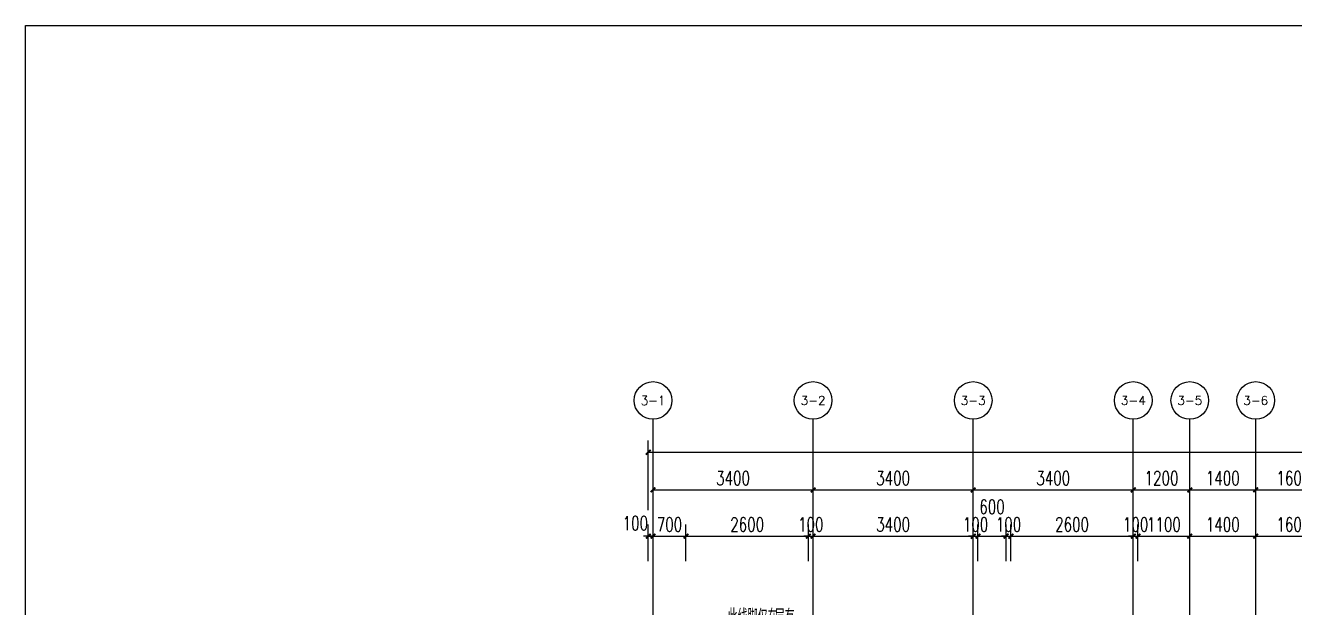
# Model space of a CAD drawing. Extents: x -129588 to 17450, y 1144 to 109436.
# Drawn here: x -57443 to -30488, y 97069 to 109436 of the extents above; entities that cross this region are included whole.
import ezdxf
from ezdxf.enums import TextEntityAlignment as Align

# ---------------------------------------------------------------- set-up
doc = ezdxf.new("R2010")
doc.units = 0
doc.header["$LTSCALE"] = 1000
doc.header["$MEASUREMENT"] = 0
for name, color, linetype in [('A-第三道尺寸线', 105, 'Continuous'), ('AXIS', 3, 'Continuous'), ('AXIS_TEXT', 7, 'Continuous'), ('DOTE', 16, 'Continuous'), ('PUB_TEXT', 7, 'Continuous')]:
    doc.layers.add(name, color=color, linetype=linetype)
doc.styles.add('_TCH_AXIS', font='COMPLEX', dxfattribs={"bigfont": 'GBCBIG'})
doc.styles.add('_TCH_DIM', font='SIMPLEX.shx', dxfattribs={"width": 0.7, "bigfont": 'GBCBIG.shx'})
doc.styles.add('_TCH_DIM_T3', font='SIMPLEX.shx', dxfattribs={"width": 0.705882, "bigfont": 'GBCBIG.shx'})
doc.styles.add('COMPLEX', font='COMPLEX')
doc.dimstyles.new('_TCH_ARCH&&100', dxfattribs={"dimtxt": 297.5, "dimasz": 100, "dimexe": 250, "dimexo": 300, "dimgap": 100, "dimtad": 1, "dimdec": 0, "dimzin": 0, "dimdsep": 46, "dimtxsty": '_TCH_DIM_T3', "dimblk": 'ARCHTICK', "dimcen": 0.09, "dimclrt": 7, "dimazin": 2, "dimtfac": 1, "dimtdec": 0, "dimtix": 1, "dimtmove": 2, "dimatfit": 3, "dimfxl": 0, "dimtolj": 1, "dimtzin": 0, "dimarcsym": 0})

# ---------------------------------------------------------------- blocks, each defined once
blk = doc.blocks.new('zhouxianssceng0329')
at = {"layer": 'DOTE'}
for p, q in [((-44114, 132090), (-44114, 156469)), ((-40714, 132090), (-40714, 156469)), ((-37314, 132090), (-37314, 156469)), ((-33914, 132090), (-33914, 156469)), ((-32714, 146898), (-32714, 156469)), ((-31314, 140298), (-31314, 156469))]:
    blk.add_line(p, q, dxfattribs=at)
blk = doc.blocks.new('_ArchTick')
at = {"color": 0, "linetype": 'ByBlock', "const_width": 0.4}
blk.add_lwpolyline([(-0.5, -0.5), (0.5, 0.5)], dxfattribs=at)
blk = doc.blocks.new('*D797')
at = {"layer": 'A-第三道尺寸线', "color": 0, "lineweight": -2, "transparency": 16777216}
for p, q in [((-44214, 98059), (-44214, 98837)), ((-44114, 98059), (-44114, 98837)), ((-44214, 98587), (-44314, 98587)), ((-44214, 98587), (-44114, 98587)), ((-44114, 98587), (-44014, 98587))]:
    blk.add_line(p, q, dxfattribs=at)
at = {"layer": 'Defpoints', "color": 0, "transparency": 16777216}
for p in [(-44114, 98587), (-44214, 97759), (-44114, 97759)]:
    blk.add_point(p, dxfattribs=at)
at = {"layer": 'A-第三道尺寸线', "color": 0, "lineweight": -2, "transparency": 16777216, "xscale": 100, "yscale": 100, "zscale": 100}
blk.add_blockref('_ArchTick', (-44214, 98587), dxfattribs=at)
at = {"layer": 'A-第三道尺寸线', "color": 0, "lineweight": -2, "transparency": 16777216, "xscale": 100, "yscale": 100, "zscale": 100, "rotation": 180}
blk.add_blockref('_ArchTick', (-44114, 98587), dxfattribs=at)
at = {"layer": 'A-第三道尺寸线', "color": 7, "transparency": 16777216, "insert": (-44489, 98862), "char_height": 297.5, "attachment_point": 5, "style": '_TCH_DIM_T3'}
blk.add_mtext('\\A1;100', dxfattribs=at)
blk = doc.blocks.new('*D798')
at = {"layer": 'A-第三道尺寸线', "color": 0, "lineweight": -2, "transparency": 16777216}
for p, q in [((-44114, 98059), (-44114, 98837)), ((-43414, 98059), (-43414, 98837)), ((-44114, 98587), (-44214, 98587)), ((-44114, 98587), (-43414, 98587)), ((-43414, 98587), (-43314, 98587))]:
    blk.add_line(p, q, dxfattribs=at)
at = {"layer": 'Defpoints', "color": 0, "transparency": 16777216}
for p in [(-43414, 98587), (-44114, 97759), (-43414, 97759)]:
    blk.add_point(p, dxfattribs=at)
at = {"layer": 'A-第三道尺寸线', "color": 0, "lineweight": -2, "transparency": 16777216, "xscale": 100, "yscale": 100, "zscale": 100}
blk.add_blockref('_ArchTick', (-44114, 98587), dxfattribs=at)
at = {"layer": 'A-第三道尺寸线', "color": 0, "lineweight": -2, "transparency": 16777216, "xscale": 100, "yscale": 100, "zscale": 100, "rotation": 180}
blk.add_blockref('_ArchTick', (-43414, 98587), dxfattribs=at)
at = {"layer": 'A-第三道尺寸线', "color": 7, "transparency": 16777216, "insert": (-43764, 98835), "char_height": 297.5, "attachment_point": 5, "style": '_TCH_DIM_T3'}
blk.add_mtext('\\A1;700', dxfattribs=at)
blk = doc.blocks.new('*D799')
at = {"layer": 'A-第三道尺寸线', "color": 0, "lineweight": -2, "transparency": 16777216}
for p, q in [((-43414, 98059), (-43414, 98837)), ((-40814, 98059), (-40814, 98837)), ((-43414, 98587), (-40814, 98587))]:
    blk.add_line(p, q, dxfattribs=at)
at = {"layer": 'Defpoints', "color": 0, "transparency": 16777216}
for p in [(-40814, 98587), (-43414, 97759), (-40814, 97759)]:
    blk.add_point(p, dxfattribs=at)
at = {"layer": 'A-第三道尺寸线', "color": 0, "lineweight": -2, "transparency": 16777216, "xscale": 100, "yscale": 100, "zscale": 100, "rotation": 180}
blk.add_blockref('_ArchTick', (-43414, 98587), dxfattribs=at)
at = {"layer": 'A-第三道尺寸线', "color": 0, "lineweight": -2, "transparency": 16777216, "xscale": 100, "yscale": 100, "zscale": 100}
blk.add_blockref('_ArchTick', (-40814, 98587), dxfattribs=at)
at = {"layer": 'A-第三道尺寸线', "color": 7, "transparency": 16777216, "insert": (-42114, 98835), "char_height": 297.5, "attachment_point": 5, "style": '_TCH_DIM_T3'}
blk.add_mtext('\\A1;2600', dxfattribs=at)
blk = doc.blocks.new('*D800')
at = {"layer": 'A-第三道尺寸线', "color": 0, "lineweight": -2, "transparency": 16777216}
for p, q in [((-40814, 98059), (-40814, 98837)), ((-40714, 98059), (-40714, 98837)), ((-40814, 98587), (-40914, 98587)), ((-40814, 98587), (-40714, 98587)), ((-40714, 98587), (-40614, 98587))]:
    blk.add_line(p, q, dxfattribs=at)
at = {"layer": 'Defpoints', "color": 0, "transparency": 16777216}
for p in [(-40714, 98587), (-40814, 97759), (-40714, 97759)]:
    blk.add_point(p, dxfattribs=at)
at = {"layer": 'A-第三道尺寸线', "color": 0, "lineweight": -2, "transparency": 16777216, "xscale": 100, "yscale": 100, "zscale": 100}
blk.add_blockref('_ArchTick', (-40814, 98587), dxfattribs=at)
at = {"layer": 'A-第三道尺寸线', "color": 0, "lineweight": -2, "transparency": 16777216, "xscale": 100, "yscale": 100, "zscale": 100, "rotation": 180}
blk.add_blockref('_ArchTick', (-40714, 98587), dxfattribs=at)
at = {"layer": 'A-第三道尺寸线', "color": 7, "transparency": 16777216, "insert": (-40764, 98835), "char_height": 297.5, "attachment_point": 5, "style": '_TCH_DIM_T3'}
blk.add_mtext('\\A1;100', dxfattribs=at)
blk = doc.blocks.new('*D801')
at = {"layer": 'A-第三道尺寸线', "color": 0, "lineweight": -2, "transparency": 16777216}
for p, q in [((-40714, 98059), (-40714, 98837)), ((-37314, 98059), (-37314, 98837)), ((-40714, 98587), (-37314, 98587))]:
    blk.add_line(p, q, dxfattribs=at)
at = {"layer": 'Defpoints', "color": 0, "transparency": 16777216}
for p in [(-37314, 98587), (-40714, 97759), (-37314, 97759)]:
    blk.add_point(p, dxfattribs=at)
at = {"layer": 'A-第三道尺寸线', "color": 0, "lineweight": -2, "transparency": 16777216, "xscale": 100, "yscale": 100, "zscale": 100, "rotation": 180}
blk.add_blockref('_ArchTick', (-40714, 98587), dxfattribs=at)
at = {"layer": 'A-第三道尺寸线', "color": 0, "lineweight": -2, "transparency": 16777216, "xscale": 100, "yscale": 100, "zscale": 100}
blk.add_blockref('_ArchTick', (-37314, 98587), dxfattribs=at)
at = {"layer": 'A-第三道尺寸线', "color": 7, "transparency": 16777216, "insert": (-39014, 98835), "char_height": 297.5, "attachment_point": 5, "style": '_TCH_DIM_T3'}
blk.add_mtext('\\A1;3400', dxfattribs=at)
blk = doc.blocks.new('*D802')
at = {"layer": 'A-第三道尺寸线', "color": 0, "lineweight": -2, "transparency": 16777216}
for p, q in [((-37314, 98059), (-37314, 98837)), ((-37214, 98059), (-37214, 98837)), ((-37314, 98587), (-37414, 98587)), ((-37314, 98587), (-37214, 98587)), ((-37214, 98587), (-37114, 98587))]:
    blk.add_line(p, q, dxfattribs=at)
at = {"layer": 'Defpoints', "color": 0, "transparency": 16777216}
for p in [(-37214, 98587), (-37314, 97759), (-37214, 97759)]:
    blk.add_point(p, dxfattribs=at)
at = {"layer": 'A-第三道尺寸线', "color": 0, "lineweight": -2, "transparency": 16777216, "xscale": 100, "yscale": 100, "zscale": 100}
blk.add_blockref('_ArchTick', (-37314, 98587), dxfattribs=at)
at = {"layer": 'A-第三道尺寸线', "color": 0, "lineweight": -2, "transparency": 16777216, "xscale": 100, "yscale": 100, "zscale": 100, "rotation": 180}
blk.add_blockref('_ArchTick', (-37214, 98587), dxfattribs=at)
at = {"layer": 'A-第三道尺寸线', "color": 7, "transparency": 16777216, "insert": (-37264, 98835), "char_height": 297.5, "attachment_point": 5, "style": '_TCH_DIM_T3'}
blk.add_mtext('\\A1;100', dxfattribs=at)
blk = doc.blocks.new('*D803')
at = {"layer": 'A-第三道尺寸线', "color": 0, "lineweight": -2, "transparency": 16777216}
for p, q in [((-37214, 98059), (-37214, 98837)), ((-36614, 98059), (-36614, 98837)), ((-37214, 98587), (-36614, 98587))]:
    blk.add_line(p, q, dxfattribs=at)
at = {"layer": 'Defpoints', "color": 0, "transparency": 16777216}
for p in [(-36614, 98587), (-37214, 97759), (-36614, 97759)]:
    blk.add_point(p, dxfattribs=at)
at = {"layer": 'A-第三道尺寸线', "color": 0, "lineweight": -2, "transparency": 16777216, "xscale": 100, "yscale": 100, "zscale": 100, "rotation": 180}
blk.add_blockref('_ArchTick', (-37214, 98587), dxfattribs=at)
at = {"layer": 'A-第三道尺寸线', "color": 0, "lineweight": -2, "transparency": 16777216, "xscale": 100, "yscale": 100, "zscale": 100}
blk.add_blockref('_ArchTick', (-36614, 98587), dxfattribs=at)
at = {"layer": 'A-第三道尺寸线', "color": 7, "transparency": 16777216, "insert": (-36914, 99212), "char_height": 297.5, "attachment_point": 5, "style": '_TCH_DIM_T3'}
blk.add_mtext('\\A1;600', dxfattribs=at)
blk = doc.blocks.new('*D804')
at = {"layer": 'A-第三道尺寸线', "color": 0, "lineweight": -2, "transparency": 16777216}
for p, q in [((-36614, 98059), (-36614, 98837)), ((-36514, 98059), (-36514, 98837)), ((-36614, 98587), (-36714, 98587)), ((-36614, 98587), (-36514, 98587)), ((-36514, 98587), (-36414, 98587))]:
    blk.add_line(p, q, dxfattribs=at)
at = {"layer": 'Defpoints', "color": 0, "transparency": 16777216}
for p in [(-36514, 98587), (-36614, 97759), (-36514, 97759)]:
    blk.add_point(p, dxfattribs=at)
at = {"layer": 'A-第三道尺寸线', "color": 0, "lineweight": -2, "transparency": 16777216, "xscale": 100, "yscale": 100, "zscale": 100}
blk.add_blockref('_ArchTick', (-36614, 98587), dxfattribs=at)
at = {"layer": 'A-第三道尺寸线', "color": 0, "lineweight": -2, "transparency": 16777216, "xscale": 100, "yscale": 100, "zscale": 100, "rotation": 180}
blk.add_blockref('_ArchTick', (-36514, 98587), dxfattribs=at)
at = {"layer": 'A-第三道尺寸线', "color": 7, "transparency": 16777216, "insert": (-36564, 98835), "char_height": 297.5, "attachment_point": 5, "style": '_TCH_DIM_T3'}
blk.add_mtext('\\A1;100', dxfattribs=at)
blk = doc.blocks.new('*D805')
at = {"layer": 'A-第三道尺寸线', "color": 0, "lineweight": -2, "transparency": 16777216}
for p, q in [((-36514, 98059), (-36514, 98837)), ((-33914, 98059), (-33914, 98837)), ((-36514, 98587), (-33914, 98587))]:
    blk.add_line(p, q, dxfattribs=at)
at = {"layer": 'Defpoints', "color": 0, "transparency": 16777216}
for p in [(-33914, 98587), (-36514, 97759), (-33914, 97759)]:
    blk.add_point(p, dxfattribs=at)
at = {"layer": 'A-第三道尺寸线', "color": 0, "lineweight": -2, "transparency": 16777216, "xscale": 100, "yscale": 100, "zscale": 100, "rotation": 180}
blk.add_blockref('_ArchTick', (-36514, 98587), dxfattribs=at)
at = {"layer": 'A-第三道尺寸线', "color": 0, "lineweight": -2, "transparency": 16777216, "xscale": 100, "yscale": 100, "zscale": 100}
blk.add_blockref('_ArchTick', (-33914, 98587), dxfattribs=at)
at = {"layer": 'A-第三道尺寸线', "color": 7, "transparency": 16777216, "insert": (-35214, 98835), "char_height": 297.5, "attachment_point": 5, "style": '_TCH_DIM_T3'}
blk.add_mtext('\\A1;2600', dxfattribs=at)
blk = doc.blocks.new('*D806')
at = {"layer": 'A-第三道尺寸线', "color": 0, "lineweight": -2, "transparency": 16777216}
for p, q in [((-33914, 98059), (-33914, 98837)), ((-33814, 98059), (-33814, 98837)), ((-33914, 98587), (-34014, 98587)), ((-33914, 98587), (-33814, 98587)), ((-33814, 98587), (-33714, 98587))]:
    blk.add_line(p, q, dxfattribs=at)
at = {"layer": 'Defpoints', "color": 0, "transparency": 16777216}
for p in [(-33814, 98587), (-33914, 97759), (-33814, 97759)]:
    blk.add_point(p, dxfattribs=at)
at = {"layer": 'A-第三道尺寸线', "color": 0, "lineweight": -2, "transparency": 16777216, "xscale": 100, "yscale": 100, "zscale": 100}
blk.add_blockref('_ArchTick', (-33914, 98587), dxfattribs=at)
at = {"layer": 'A-第三道尺寸线', "color": 0, "lineweight": -2, "transparency": 16777216, "xscale": 100, "yscale": 100, "zscale": 100, "rotation": 180}
blk.add_blockref('_ArchTick', (-33814, 98587), dxfattribs=at)
at = {"layer": 'A-第三道尺寸线', "color": 7, "transparency": 16777216, "insert": (-33864, 98835), "char_height": 297.5, "attachment_point": 5, "style": '_TCH_DIM_T3'}
blk.add_mtext('\\A1;100', dxfattribs=at)
blk = doc.blocks.new('*D807')
at = {"layer": 'A-第三道尺寸线', "color": 0, "lineweight": -2, "transparency": 16777216}
for p, q in [((-33814, 98059), (-33814, 98837)), ((-32714, 98059), (-32714, 98837)), ((-33814, 98587), (-32714, 98587))]:
    blk.add_line(p, q, dxfattribs=at)
at = {"layer": 'Defpoints', "color": 0, "transparency": 16777216}
for p in [(-32714, 98587), (-33814, 97759), (-32714, 97759)]:
    blk.add_point(p, dxfattribs=at)
at = {"layer": 'A-第三道尺寸线', "color": 0, "lineweight": -2, "transparency": 16777216, "xscale": 100, "yscale": 100, "zscale": 100, "rotation": 180}
blk.add_blockref('_ArchTick', (-33814, 98587), dxfattribs=at)
at = {"layer": 'A-第三道尺寸线', "color": 0, "lineweight": -2, "transparency": 16777216, "xscale": 100, "yscale": 100, "zscale": 100}
blk.add_blockref('_ArchTick', (-32714, 98587), dxfattribs=at)
at = {"layer": 'A-第三道尺寸线', "color": 7, "transparency": 16777216, "insert": (-33264, 98835), "char_height": 297.5, "attachment_point": 5, "style": '_TCH_DIM_T3'}
blk.add_mtext('\\A1;1100', dxfattribs=at)
blk = doc.blocks.new('*D808')
at = {"layer": 'A-第三道尺寸线', "color": 0, "lineweight": -2, "transparency": 16777216}
for p, q in [((-32714, 98059), (-32714, 98837)), ((-31314, 98059), (-31314, 98837)), ((-32714, 98587), (-31314, 98587))]:
    blk.add_line(p, q, dxfattribs=at)
at = {"layer": 'Defpoints', "color": 0, "transparency": 16777216}
for p in [(-31314, 98587), (-32714, 97759), (-31314, 97759)]:
    blk.add_point(p, dxfattribs=at)
at = {"layer": 'A-第三道尺寸线', "color": 0, "lineweight": -2, "transparency": 16777216, "xscale": 100, "yscale": 100, "zscale": 100, "rotation": 180}
blk.add_blockref('_ArchTick', (-32714, 98587), dxfattribs=at)
at = {"layer": 'A-第三道尺寸线', "color": 0, "lineweight": -2, "transparency": 16777216, "xscale": 100, "yscale": 100, "zscale": 100}
blk.add_blockref('_ArchTick', (-31314, 98587), dxfattribs=at)
at = {"layer": 'A-第三道尺寸线', "color": 7, "transparency": 16777216, "insert": (-32014, 98835), "char_height": 297.5, "attachment_point": 5, "style": '_TCH_DIM_T3'}
blk.add_mtext('\\A1;1400', dxfattribs=at)
blk = doc.blocks.new('*D809')
at = {"layer": 'A-第三道尺寸线', "color": 0, "lineweight": -2, "transparency": 16777216}
for p, q in [((-31314, 98059), (-31314, 98837)), ((-29714, 98059), (-29714, 98837)), ((-31314, 98587), (-29714, 98587))]:
    blk.add_line(p, q, dxfattribs=at)
at = {"layer": 'Defpoints', "color": 0, "transparency": 16777216}
for p in [(-29714, 98587), (-31314, 97759), (-29714, 97759)]:
    blk.add_point(p, dxfattribs=at)
at = {"layer": 'A-第三道尺寸线', "color": 0, "lineweight": -2, "transparency": 16777216, "xscale": 100, "yscale": 100, "zscale": 100, "rotation": 180}
blk.add_blockref('_ArchTick', (-31314, 98587), dxfattribs=at)
at = {"layer": 'A-第三道尺寸线', "color": 0, "lineweight": -2, "transparency": 16777216, "xscale": 100, "yscale": 100, "zscale": 100}
blk.add_blockref('_ArchTick', (-29714, 98587), dxfattribs=at)
at = {"layer": 'A-第三道尺寸线', "color": 7, "transparency": 16777216, "insert": (-30514, 98835), "char_height": 297.5, "attachment_point": 5, "style": '_TCH_DIM_T3'}
blk.add_mtext('\\A1;1600', dxfattribs=at)
blk = doc.blocks.new('*D876')
at = {"layer": 'AXIS', "color": 0, "lineweight": -2, "transparency": 16777216}
for p, q in [((-44114, 97369), (-44114, 99819)), ((-40714, 97369), (-40714, 99819)), ((-44114, 99569), (-40714, 99569))]:
    blk.add_line(p, q, dxfattribs=at)
at = {"layer": 'Defpoints', "color": 0, "transparency": 16777216}
for p in [(-40714, 99569), (-44114, 97069), (-40714, 97069)]:
    blk.add_point(p, dxfattribs=at)
at = {"layer": 'AXIS', "color": 0, "lineweight": -2, "transparency": 16777216, "xscale": 100, "yscale": 100, "zscale": 100, "rotation": 180}
blk.add_blockref('_ArchTick', (-44114, 99569), dxfattribs=at)
at = {"layer": 'AXIS', "color": 0, "lineweight": -2, "transparency": 16777216, "xscale": 100, "yscale": 100, "zscale": 100}
blk.add_blockref('_ArchTick', (-40714, 99569), dxfattribs=at)
at = {"layer": 'AXIS', "color": 7, "transparency": 16777216, "insert": (-42414, 99818), "char_height": 297.5, "attachment_point": 5, "style": '_TCH_DIM_T3'}
blk.add_mtext('\\A1;3400', dxfattribs=at)
blk = doc.blocks.new('*D877')
at = {"layer": 'AXIS', "color": 0, "lineweight": -2, "transparency": 16777216}
for p, q in [((-40714, 97369), (-40714, 99819)), ((-37314, 97369), (-37314, 99819)), ((-40714, 99569), (-37314, 99569))]:
    blk.add_line(p, q, dxfattribs=at)
at = {"layer": 'Defpoints', "color": 0, "transparency": 16777216}
for p in [(-37314, 99569), (-40714, 97069), (-37314, 97069)]:
    blk.add_point(p, dxfattribs=at)
at = {"layer": 'AXIS', "color": 0, "lineweight": -2, "transparency": 16777216, "xscale": 100, "yscale": 100, "zscale": 100, "rotation": 180}
blk.add_blockref('_ArchTick', (-40714, 99569), dxfattribs=at)
at = {"layer": 'AXIS', "color": 0, "lineweight": -2, "transparency": 16777216, "xscale": 100, "yscale": 100, "zscale": 100}
blk.add_blockref('_ArchTick', (-37314, 99569), dxfattribs=at)
at = {"layer": 'AXIS', "color": 7, "transparency": 16777216, "insert": (-39014, 99818), "char_height": 297.5, "attachment_point": 5, "style": '_TCH_DIM_T3'}
blk.add_mtext('\\A1;3400', dxfattribs=at)
blk = doc.blocks.new('*D878')
at = {"layer": 'AXIS', "color": 0, "lineweight": -2, "transparency": 16777216}
for p, q in [((-37314, 97369), (-37314, 99819)), ((-33914, 97369), (-33914, 99819)), ((-37314, 99569), (-33914, 99569))]:
    blk.add_line(p, q, dxfattribs=at)
at = {"layer": 'Defpoints', "color": 0, "transparency": 16777216}
for p in [(-33914, 99569), (-37314, 97069), (-33914, 97069)]:
    blk.add_point(p, dxfattribs=at)
at = {"layer": 'AXIS', "color": 0, "lineweight": -2, "transparency": 16777216, "xscale": 100, "yscale": 100, "zscale": 100, "rotation": 180}
blk.add_blockref('_ArchTick', (-37314, 99569), dxfattribs=at)
at = {"layer": 'AXIS', "color": 0, "lineweight": -2, "transparency": 16777216, "xscale": 100, "yscale": 100, "zscale": 100}
blk.add_blockref('_ArchTick', (-33914, 99569), dxfattribs=at)
at = {"layer": 'AXIS', "color": 7, "transparency": 16777216, "insert": (-35614, 99818), "char_height": 297.5, "attachment_point": 5, "style": '_TCH_DIM_T3'}
blk.add_mtext('\\A1;3400', dxfattribs=at)
blk = doc.blocks.new('*D879')
at = {"layer": 'AXIS', "color": 0, "lineweight": -2, "transparency": 16777216}
for p, q in [((-33914, 97369), (-33914, 99819)), ((-32714, 97369), (-32714, 99819)), ((-33914, 99569), (-32714, 99569))]:
    blk.add_line(p, q, dxfattribs=at)
at = {"layer": 'Defpoints', "color": 0, "transparency": 16777216}
for p in [(-32714, 99569), (-33914, 97069), (-32714, 97069)]:
    blk.add_point(p, dxfattribs=at)
at = {"layer": 'AXIS', "color": 0, "lineweight": -2, "transparency": 16777216, "xscale": 100, "yscale": 100, "zscale": 100, "rotation": 180}
blk.add_blockref('_ArchTick', (-33914, 99569), dxfattribs=at)
at = {"layer": 'AXIS', "color": 0, "lineweight": -2, "transparency": 16777216, "xscale": 100, "yscale": 100, "zscale": 100}
blk.add_blockref('_ArchTick', (-32714, 99569), dxfattribs=at)
at = {"layer": 'AXIS', "color": 7, "transparency": 16777216, "insert": (-33314, 99818), "char_height": 297.5, "attachment_point": 5, "style": '_TCH_DIM_T3'}
blk.add_mtext('\\A1;1200', dxfattribs=at)
blk = doc.blocks.new('*D880')
at = {"layer": 'AXIS', "color": 0, "lineweight": -2, "transparency": 16777216}
for p, q in [((-32714, 97369), (-32714, 99819)), ((-31314, 97369), (-31314, 99819)), ((-32714, 99569), (-31314, 99569))]:
    blk.add_line(p, q, dxfattribs=at)
at = {"layer": 'Defpoints', "color": 0, "transparency": 16777216}
for p in [(-31314, 99569), (-32714, 97069), (-31314, 97069)]:
    blk.add_point(p, dxfattribs=at)
at = {"layer": 'AXIS', "color": 0, "lineweight": -2, "transparency": 16777216, "xscale": 100, "yscale": 100, "zscale": 100, "rotation": 180}
blk.add_blockref('_ArchTick', (-32714, 99569), dxfattribs=at)
at = {"layer": 'AXIS', "color": 0, "lineweight": -2, "transparency": 16777216, "xscale": 100, "yscale": 100, "zscale": 100}
blk.add_blockref('_ArchTick', (-31314, 99569), dxfattribs=at)
at = {"layer": 'AXIS', "color": 7, "transparency": 16777216, "insert": (-32014, 99818), "char_height": 297.5, "attachment_point": 5, "style": '_TCH_DIM_T3'}
blk.add_mtext('\\A1;1400', dxfattribs=at)
blk = doc.blocks.new('*D881')
at = {"layer": 'AXIS', "color": 0, "lineweight": -2, "transparency": 16777216}
for p, q in [((-31314, 97369), (-31314, 99819)), ((-29714, 97369), (-29714, 99819)), ((-31314, 99569), (-29714, 99569))]:
    blk.add_line(p, q, dxfattribs=at)
at = {"layer": 'Defpoints', "color": 0, "transparency": 16777216}
for p in [(-29714, 99569), (-31314, 97069), (-29714, 97069)]:
    blk.add_point(p, dxfattribs=at)
at = {"layer": 'AXIS', "color": 0, "lineweight": -2, "transparency": 16777216, "xscale": 100, "yscale": 100, "zscale": 100, "rotation": 180}
blk.add_blockref('_ArchTick', (-31314, 99569), dxfattribs=at)
at = {"layer": 'AXIS', "color": 0, "lineweight": -2, "transparency": 16777216, "xscale": 100, "yscale": 100, "zscale": 100}
blk.add_blockref('_ArchTick', (-29714, 99569), dxfattribs=at)
at = {"layer": 'AXIS', "color": 7, "transparency": 16777216, "insert": (-30514, 99818), "char_height": 297.5, "attachment_point": 5, "style": '_TCH_DIM_T3'}
blk.add_mtext('\\A1;1600', dxfattribs=at)
blk = doc.blocks.new('*D894')
at = {"layer": 'AXIS', "color": 0, "lineweight": -2, "transparency": 16777216}
for p, q in [((-44214, 99137), (-44214, 100619)), ((3986, 99137), (3986, 100619)), ((-44214, 100369), (3986, 100369))]:
    blk.add_line(p, q, dxfattribs=at)
at = {"layer": 'Defpoints', "color": 0, "transparency": 16777216}
for p in [(3986, 100369), (-44214, 98837), (3986, 98837)]:
    blk.add_point(p, dxfattribs=at)
at = {"layer": 'AXIS', "color": 0, "lineweight": -2, "transparency": 16777216, "xscale": 100, "yscale": 100, "zscale": 100, "rotation": 180}
blk.add_blockref('_ArchTick', (-44214, 100369), dxfattribs=at)
at = {"layer": 'AXIS', "color": 0, "lineweight": -2, "transparency": 16777216, "xscale": 100, "yscale": 100, "zscale": 100}
blk.add_blockref('_ArchTick', (3986, 100369), dxfattribs=at)
at = {"layer": 'AXIS', "color": 7, "transparency": 16777216, "insert": (-20114, 100618), "char_height": 297.5, "attachment_point": 5, "style": '_TCH_DIM_T3'}
blk.add_mtext('\\A1;48200', dxfattribs=at)
blk = doc.blocks.new('_AXISO')
blk.add_circle((0, 0), 0.5)
at = {"layer": 'AXIS_TEXT', "style": 'COMPLEX', "width": 1.041667}
blk.add_attdef('A', text='', height=0.56, dxfattribs=at).set_placement((-0.25, -0.28), (0.25, -0.28), align=Align.FIT)

msp = doc.modelspace()

# ---------------------------------------------------------------- linework, layer by layer
msp.add_lwpolyline([(-57443, 109435.5), (17450, 109435.5), (17450, 55290), (-57443, 55290)], close=True)
at = {"layer": 'AXIS'}
for p, q in [((-44113.7, 97069.4), (-44113.7, 101069.4)), ((-40713.7, 97069.4), (-40713.7, 101069.4)), ((-37313.7, 97069.4), (-37313.7, 101069.4)), ((-33913.7, 97069.4), (-33913.7, 101069.4)), ((-32713.7, 97069.4), (-32713.7, 101069.4)), ((-31313.7, 97069.4), (-31313.7, 101069.4))]:
    msp.add_line(p, q, dxfattribs=at)

# ---------------------------------------------------------------- block references
msp.add_blockref('zhouxianssceng0329', (0, -59400))
ref = msp.add_blockref('_AXISO', (-44113.7, 101469.4), dxfattribs=dict(at, xscale=800, yscale=800, zscale=800))
ref.add_attrib('A', '3-1', dxfattribs={"layer": 'AXIS_TEXT', "height": 202.97, "style": '_TCH_AXIS'}).set_placement((-44374.7, 101367.9), (-43852.8, 101367.9), align=Align.FIT)
ref = msp.add_blockref('_AXISO', (-40713.7, 101469.4), dxfattribs=dict(at, xscale=800, yscale=800, zscale=800))
ref.add_attrib('A', '3-2', dxfattribs={"layer": 'AXIS_TEXT', "height": 187.78, "style": '_TCH_AXIS'}).set_placement((-40977.5, 101375.5), (-40449.9, 101375.5), align=Align.FIT)
ref = msp.add_blockref('_AXISO', (-37313.7, 101469.4), dxfattribs=dict(at, xscale=800, yscale=800, zscale=800))
ref.add_attrib('A', '3-3', dxfattribs={"layer": 'AXIS_TEXT', "height": 187.78, "style": '_TCH_AXIS'}).set_placement((-37577.5, 101375.5), (-37049.9, 101375.5), align=Align.FIT)
ref = msp.add_blockref('_AXISO', (-33913.7, 101469.4), dxfattribs=dict(at, xscale=800, yscale=800, zscale=800))
ref.add_attrib('A', '3-4', dxfattribs={"layer": 'AXIS_TEXT', "height": 182.29, "style": '_TCH_AXIS'}).set_placement((-34178.5, 101378.2), (-33649, 101378.2), align=Align.FIT)
ref = msp.add_blockref('_AXISO', (-32713.7, 101469.4), dxfattribs=dict(at, xscale=800, yscale=800, zscale=800))
ref.add_attrib('A', '3-5', dxfattribs={"layer": 'AXIS_TEXT', "height": 187.78, "style": '_TCH_AXIS'}).set_placement((-32977.5, 101375.5), (-32449.9, 101375.5), align=Align.FIT)
ref = msp.add_blockref('_AXISO', (-31313.7, 101469.4), dxfattribs=dict(at, xscale=800, yscale=800, zscale=800))
ref.add_attrib('A', '3-6', dxfattribs={"layer": 'AXIS_TEXT', "height": 187.78, "style": '_TCH_AXIS'}).set_placement((-31577.5, 101375.5), (-31049.9, 101375.5), align=Align.FIT)

# ---------------------------------------------------------------- texts
at = {"layer": 'PUB_TEXT', "style": '_TCH_DIM', "width": 0.7}
for s, p in [('此线脚仅在', (-42530.3, 96700.6)), ('层有', (-41530.2, 96700.6))]:
    msp.add_text(s, height=337.59, dxfattribs=at).set_placement(p)

# ---------------------------------------------------------------- dimensions: what is measured, and where the dimension line sits
at = {"layer": 'A-第三道尺寸线'}
for base, p1, p2, picture, middle in [((-36613.7, 98586.6), (-37213.7, 97759.4), (-36613.7, 97759.4), '*D803', (-36913.7, 99211.6)), ((-44113.7, 98586.6), (-44213.7, 97759.4), (-44113.7, 97759.4), '*D797', (-44488.7, 98861.6))]:
    dim = msp.add_linear_dim(base=base, p1=p1, p2=p2, angle=0, dimstyle='_TCH_ARCH&&100', dxfattribs=at)
    dim.commit()
    dim.dimension.update_dxf_attribs({"geometry": picture, "text_midpoint": middle, "dimtype": 129})
for p1, p2, picture, middle in [((-44113.7, 97759.4), (-43413.7, 97759.4), '*D798', (-43763.7, 98835.3)), ((-43413.7, 97759.4), (-40813.7, 97759.4), '*D799', (-42113.7, 98835.3)), ((-40813.7, 97759.4), (-40713.7, 97759.4), '*D800', (-40763.7, 98835.3)), ((-40713.7, 97759.4), (-37313.7, 97759.4), '*D801', (-39013.7, 98835.3)), ((-37313.7, 97759.4), (-37213.7, 97759.4), '*D802', (-37263.7, 98835.3)), ((-36613.7, 97759.4), (-36513.7, 97759.4), '*D804', (-36563.7, 98835.3)), ((-36513.7, 97759.4), (-33913.7, 97759.4), '*D805', (-35213.7, 98835.3)), ((-33913.7, 97759.4), (-33813.7, 97759.4), '*D806', (-33863.7, 98835.3)), ((-33813.7, 97759.4), (-32713.7, 97759.4), '*D807', (-33263.7, 98835.3)), ((-32713.7, 97759.4), (-31313.7, 97759.4), '*D808', (-32013.7, 98835.3)), ((-31313.7, 97759.4), (-29713.7, 97759.4), '*D809', (-30513.7, 98835.3))]:
    dim = msp.add_aligned_dim(p1=p1, p2=p2, distance=827.2, dimstyle='_TCH_ARCH&&100', dxfattribs=at)
    dim.commit()
    dim.dimension.update_dxf_attribs({"geometry": picture, "text_midpoint": middle})
at = {"layer": 'AXIS'}
for p1, p2, distance, picture, middle in [((-44213.7, 98836.6), (3986.3, 98836.6), 1532.8, '*D894', (-20113.7, 100618.1)), ((-44113.7, 97069.4), (-40713.7, 97069.4), 2500, '*D876', (-42413.7, 99818.1)), ((-40713.7, 97069.4), (-37313.7, 97069.4), 2500, '*D877', (-39013.7, 99818.1)), ((-37313.7, 97069.4), (-33913.7, 97069.4), 2500, '*D878', (-35613.7, 99818.1)), ((-33913.7, 97069.4), (-32713.7, 97069.4), 2500, '*D879', (-33313.7, 99818.1)), ((-32713.7, 97069.4), (-31313.7, 97069.4), 2500, '*D880', (-32013.7, 99818.1)), ((-31313.7, 97069.4), (-29713.7, 97069.4), 2500, '*D881', (-30513.7, 99818.1))]:
    dim = msp.add_aligned_dim(p1=p1, p2=p2, distance=distance, dimstyle='_TCH_ARCH&&100', dxfattribs=at)
    dim.commit()
    dim.dimension.update_dxf_attribs({"geometry": picture, "text_midpoint": middle})

doc.saveas('drawing.dxf')
